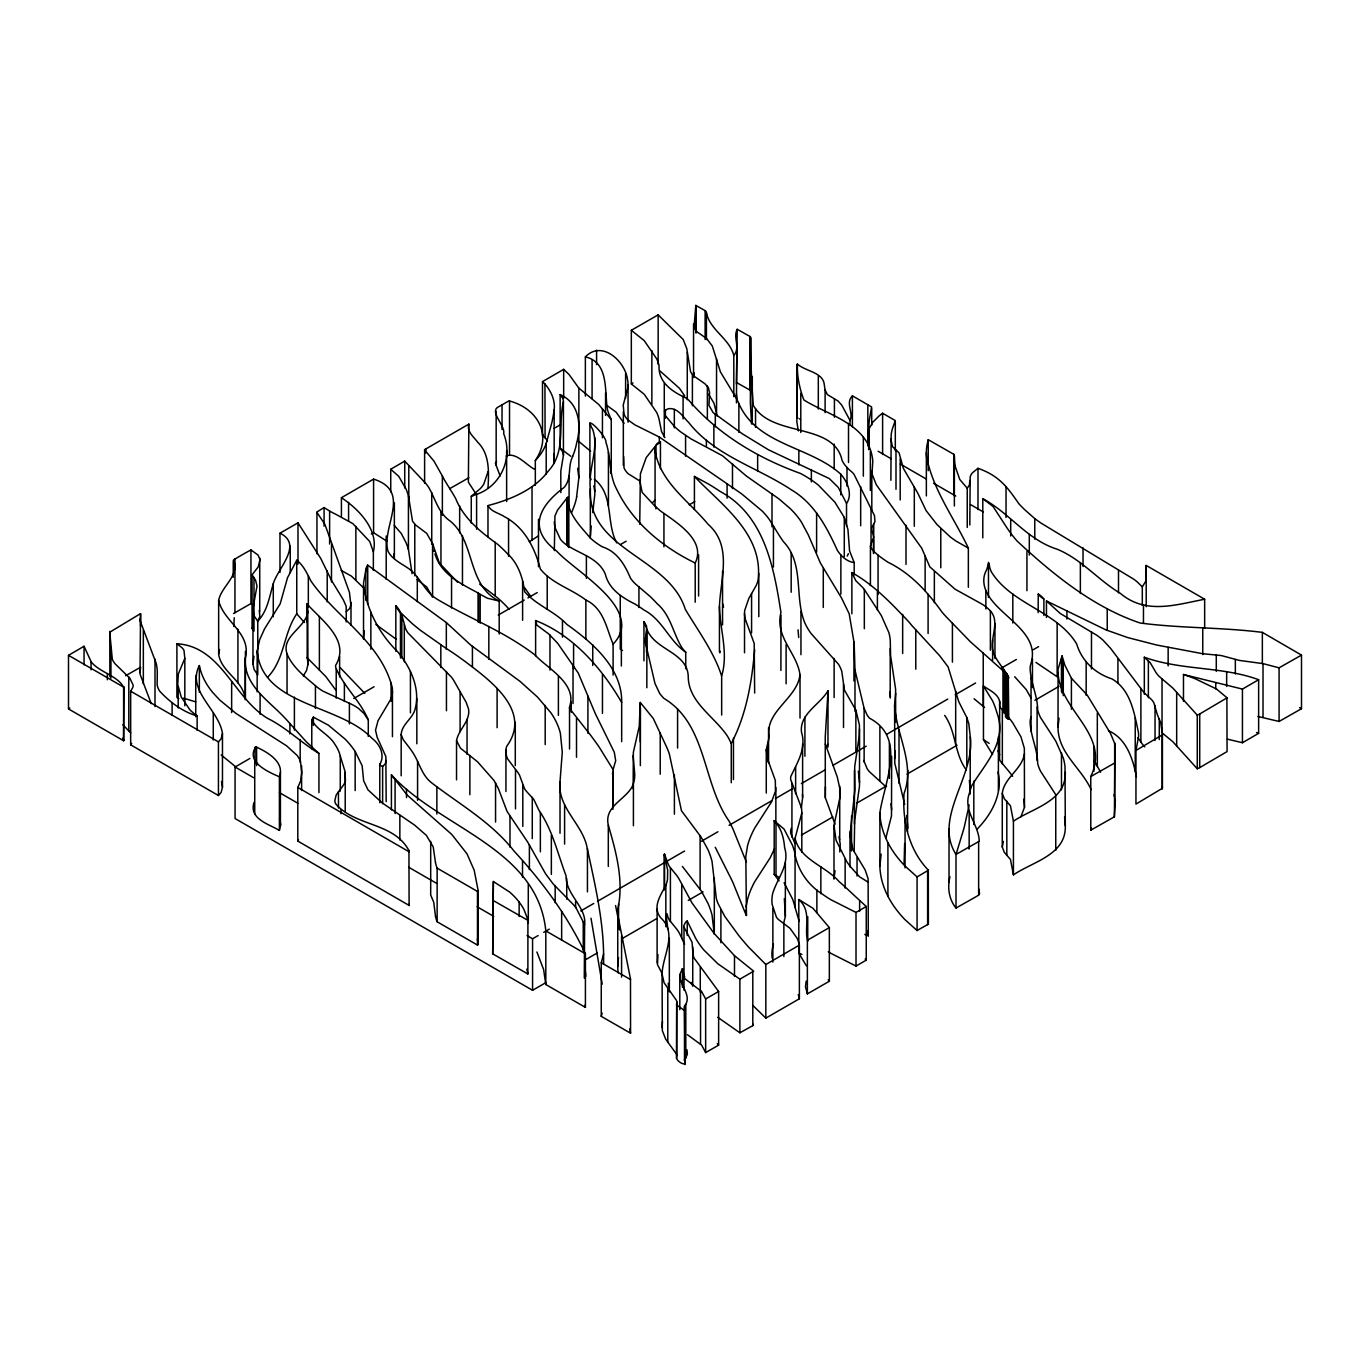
<?xml version="1.0" encoding="UTF-8"?>
<svg xmlns="http://www.w3.org/2000/svg" width="1370" height="1370" viewBox="0 0 1370 1370"><rect width="100%" height="100%" fill="white"/><g stroke="black" fill="none" stroke-linecap="round" stroke-linejoin="round"><path stroke-width="1.5" d="M585.367 396.084L585.367 356.885C609.359 362.433 604.256 391.358 607.509 409.716A132.342 76.412 0 0 0 609.564 415.641L611.26 419.614L611.26 473.249L610.455 472.65M560.844 492.635L560.792 471.297L563.43 455.268L563.43 401.633A23.136 13.357 0 0 0 562.317 397.677L560.142 394.628L560.142 448.264L562.317 451.295A23.136 13.357 0 0 1 563.43 455.268M800.011 718.051L800.011 674.742C797.049 652.942 774.598 636.844 780.934 612.544C773.947 567.317 764.426 515.291 720.072 491.402A268.486 154.998 0 0 0 708.65 484.124L694.419 476.417L694.419 509.435M733.806 396.683L733.806 355.429C729.285 338.202 709.865 330.119 706.423 312.702A12.707 7.33 0 0 0 706.286 312L705.858 311.195A3.168 1.832 0 0 0 705.122 310.647L695.806 305.407L693.956 327.978L697.227 331.985L706.56 338.458L712.297 345.959L720.432 371.938L733.909 394.217A226.461 130.749 0 0 1 738.875 403.568C756.925 445.216 810.201 446.363 840.752 474.191A81.001 46.768 0 0 1 846.797 483.319C849.588 489.484 850.907 497.618 846.523 503.389L846.523 526.08M864.83 934.357L868.289 935.864L868.118 878.718L865.206 870.053L852.671 849.16L850.016 834.707L854.931 789.856L854.692 766.738L859.178 736.512L859.435 725.09L855.873 710.191L844.417 690.052L841.796 671.454A79.46 45.878 0 0 0 838.543 664.33L811.04 633.471A140.956 81.378 0 0 1 805.08 623.47C793.881 597.269 804.858 564.012 783.4 541.629A390.518 225.468 0 0 1 778.16 533.735L769.392 519.572A148.816 85.916 0 0 0 762.354 511.181L741.598 493.817L659.312 437.03L634.841 424.837L628.179 420.11A33.479 19.334 0 0 1 624.001 414.1L623.247 404.989L627.871 387.573A77.268 44.611 0 0 0 627.546 379.558C624.96 360.789 601.738 339.811 585.367 356.885M868.289 935.864L867.792 930.59M970.148 794.103L970.303 736.906L968.795 723.617L966.809 717.572L958.76 701.714L948.091 666.865L939.632 655.682L911.958 625.645A221.409 127.838 0 0 1 909.218 622.305C891.973 603.947 874.026 584.956 851.866 572.557L855.788 580.657L862.141 586.942A29.969 17.296 0 0 1 864.333 589.511L881.304 615.524L888.873 632.597A118.676 68.517 0 0 1 890.277 640.698L890.586 655.596L895.603 689.127L895.672 722.196M151.231 703.615L140.288 674.828A32.572 18.803 0 0 1 140.014 672.567L140.562 613.606L109.686 632.255M140.014 672.567L140.562 667.241L125.646 675.735M567.557 497.601C567.385 513.613 580.777 526.714 590.367 538.085A85.779 49.526 0 0 0 602.269 546.784C617.305 551.699 624.788 564.765 630.525 578.226A64.116 37.024 0 0 0 635.423 583.928L649.774 596.173A243.124 140.374 0 0 1 657.138 603.673C670.666 615.164 673.012 633.077 681.746 647.428A81.601 47.111 0 0 0 685.736 652.206L685.736 668.714M779.085 880.859L775.06 875.413A22.365 12.912 0 0 1 774.204 874.317L774.204 820.698A22.365 12.912 0 0 0 775.06 821.777C781.551 828.696 783.863 838.371 784.616 847.602C790.01 864.967 777.184 878.204 772.629 893.668A97.698 56.41 0 0 0 772.149 904.457L776.413 917.146A30.02 17.33 0 0 0 778.554 919.595L790.079 928.38L797.049 938.142A81.258 46.905 0 0 1 799.378 945.129L799.378 998.764L765.83 1018.133L765.83 964.497L748.568 947.081A576.256 332.704 0 0 1 738.927 935.744L724.901 916.581L717.966 903.412A125.286 72.336 0 0 1 716.322 898.429L712.023 861.302A222.831 128.66 0 0 0 707.982 849.691L701.115 837.121L681.455 810.732L669.416 754.253A201.63 116.416 0 0 0 667.002 747.883L653.319 718.496L640.287 702.485L639.259 726.305L633.334 752.455L633.145 788.555M640.355 765.642L640.406 708.478M667.892 929.339L666.299 916.256M554.336 550.586L554.936 515.925L557.556 510.068L567.848 496.967L567.848 546.476M590.333 538.17L590.333 488.662C587.97 469.071 599.289 448.572 592.748 429.546C582.747 411.908 606.978 436.482 605.951 442.407C611.191 457.666 608.777 474.774 616.706 489.278C632.529 522.432 662.618 547.229 695.206 563.019L695.206 602.218M719.438 651.966L719.438 606.585C720.449 578.654 732.744 545.842 708.016 524.213C688.939 501.06 660.391 482.497 654.997 450.747A28.016 16.183 0 0 1 655.014 448.949L655.065 446.551L646.212 457.597L640.389 473.849L639.721 524.282M252.953 610.746L254.169 616.003L257.766 621.192L257.766 674.811L254.169 669.639L252.953 664.364L253.005 608.074L257.012 585.983L255.591 580.298L252.063 574.801L258.262 566.872L260.009 559.594L258.091 555.09L250.95 549.952C245.042 553.069 239.253 556.46 233.534 559.902C239.887 576.085 221.341 586.086 218.652 600.437L218.652 654.072C221.015 671.934 242.713 679.845 244.973 697.964M252.953 664.364L253.964 656.298M591.087 479.637L589.888 476.366M904.679 804.464L894.798 763.278L894.593 705.31L895.672 693.323M894.593 758.946L895.261 751M969.806 525.001L970.2 476.897A24.198 13.974 0 0 1 972.409 472.856L977.992 468.3C999.072 475.767 1007.173 486.829 1018.869 503.766A278.641 160.872 0 0 0 1025.239 510.205L1034.778 518.596A177.038 102.219 0 0 0 1041.543 523.426L1133.161 578.825A57.643 33.274 0 0 1 1136.963 581.668L1142.306 586.857L1142.306 605.42M218.652 600.437C223.293 621.757 252.046 633.197 245.23 658.473L245.23 699.727M364.266 630.628L363.512 639.105L363.564 582.952L366.013 568.841A29.643 17.108 0 0 1 367.571 565.125M646.52 652.274L646.503 625.97L643.951 621.655L643.951 660.837M685.086 1058.89L684.435 1059.832A2.106 1.216 0 0 0 684.486 1060.277C688.819 1067.966 675.735 1061.784 676.643 1057.195A17.656 10.207 0 0 0 676.54 1054.146L665.666 1039.162L662.326 1030.6L662.07 973.967C662.669 955.284 677.893 933.621 660.819 917.866C651.949 907.317 660.631 895.158 665.837 885.38A82.56 47.659 0 0 0 667.498 879.506L667.687 870.104L664.33 854.931A4.144 2.397 0 0 1 664.501 854.041L667.961 863.562A43.737 25.259 0 0 0 669.605 866.748L676.438 875.087A81.703 47.179 0 0 1 679.64 880.054L692.004 902.933L714.027 933.312L734.491 955.695L753.671 971.193L739.886 979.156L717.777 963.709L703.718 949.855A161.129 93.023 0 0 1 695.549 938.056L687.226 921A8.717 5.035 0 0 0 685.771 921.942L683.853 925.504A16.046 9.265 0 0 0 684.007 927.165L684.007 990.133M662.07 1027.603L662.481 1021.404M835.049 824.226L825.322 797.665L825.254 736.906L828.028 690.703C819.859 704.779 799.446 713.753 801.467 732.042C806.622 748.431 797.289 762.593 790.764 776.584A30.928 17.861 0 0 0 790.764 779.821L801.416 807.666A94.89 54.783 0 0 1 801.81 812.958L801.81 852.14M801.81 812.958L795.079 838.217L795.062 907.402L799.172 921.411M802.615 743.859L802.615 797.494L801.347 808.043M859.572 728.874L859.469 786.329L854.692 820.373L854.161 851.095M409.048 904.234A5.223 3.014 0 0 1 409.099 905.416L297.804 841.094L297.804 787.459L300.647 780.9L301.777 772.594L300.373 760.607L297.307 755.606L286.621 745.845L236.085 713.496L219.662 699.967L212.641 692.381A146.076 84.341 0 0 1 199.352 665.563C186.337 690.583 219.217 709.9 222.471 733.601L222.471 787.219L221.084 792.494L218.429 795.508L130.664 744.835L130.664 691.199L132.804 687.466A20.036 11.559 0 0 0 133.13 685.034L129.825 678.184L115.2 663.919A37.178 21.458 0 0 1 112.323 659.278L109.788 632.597M572.711 456.278L572.335 457.203A67.49 38.959 0 0 0 571.153 460.303C568.362 469.379 571.016 480.031 563.943 487.583C539.609 505.684 526.628 528.615 556.717 551.134C575.708 572.198 645.835 609.838 613.109 644.14L613.109 675.085M694.419 476.417C722.093 505.496 763.655 534.026 758.055 580.161A74.87 43.223 0 0 1 756.189 585.538L748.808 598.485L744.732 610.335A64.732 37.367 0 0 0 745.383 619.377L754.202 643.421L754.664 693.014M854.195 574.955L854.195 562.573C846.968 561.7 841.231 556.306 837.412 550.466C826.778 527.107 814.345 503.406 791.278 489.758C757.267 467.238 715.037 455.867 688.853 422.714C683.493 417.456 678.664 408.825 670.272 408.585A6.97 4.024 0 0 0 667.276 409.099L664.57 411.051L665.152 415.435L674.759 426.823A164.897 95.198 0 0 0 680.787 431.995L691.114 438.948L722.452 455.731L746.479 476.126L778.948 498.903L790.062 508.424A151.265 87.337 0 0 1 801.279 521.833L808.283 534.865L820.373 562.967L841.437 597.817L849.194 613.777L854.178 643.352L854.983 670.067L864.127 708.341L867.159 715.106A42.436 24.506 0 0 0 869.573 718.222C906.871 738.105 884.54 781.499 879.882 812.718L879.882 866.354C880.328 883.068 887.726 898.96 898.104 911.838A214.319 123.728 0 0 0 904.782 919.458L917.078 930.538L928.38 924.133L928.312 870.155C908.824 849.811 902.213 820.972 904.046 793.521C915.297 763.792 896.288 734.954 894.593 705.31M891.664 756.257L891.493 815.835L885.979 837.669M554.405 461.673L553.668 454.138M547.555 440.866L544.78 437.441A28.256 16.303 0 0 0 544.096 436.825L542.503 435.266L542.503 381.631L563.669 369.352L569.012 374.455L578.876 388.138L578.859 477.822L576.616 496.728M1020.856 816.897L1024.486 807.324L1024.349 748.277L1020.958 736.854L1012.653 722.692A215.124 124.19 0 0 0 1006.539 714.969L1000.168 707.28A19.231 11.097 0 0 1 999.569 705.362C1001.436 695.412 990.202 690.685 983.454 686.045L983.454 739.68L992.548 754.459M1024.486 807.324L1023.852 799.104M850.034 424.614L850.034 420.487L841.677 405.023L838.063 401.033L827.343 394.56L825.1 389.936A396.975 229.184 0 0 1 824.226 384.165C822.753 372.16 805.474 371.373 797.528 364.146C796.672 374.986 799.755 389.44 803.882 399.954C828.593 415.487 867.415 423.741 872.467 458.282A65.469 37.795 0 0 1 872.776 461.69L871.971 473.729L876.303 484.757L921.736 548.206L929.836 566.889L955.061 589.203L981.314 603.742A43.566 25.157 0 0 1 988.198 608.777C1003.354 621.278 986.417 640.852 994.706 655.802C998.114 662.224 1002.823 667.841 1006.813 673.886L1006.847 717.846M890.877 480.271L891.168 434.701A116.073 67.01 0 0 1 892.521 428.416L895.278 420.59L882.605 413.226L879.061 415.949L872.861 422.166L869.265 428.45L869.059 448.076M1065.312 772.269C1066.202 801.364 1032.706 808.026 1013.423 821.229L1013.423 874.865C1032.706 861.662 1066.202 854.983 1065.312 825.887L1064.987 766.395A153.115 88.399 0 0 0 1063.274 757.918L1055.79 741.136L1040.601 717.674A94.359 54.475 0 0 1 1037.672 709.848C1037.604 695.343 1030.274 682.106 1030.12 667.772A68.705 39.679 0 0 1 1030.737 664.21C1041.131 632.889 1000.922 617.528 987.838 594.511C983.626 587.49 982.153 578.482 986.023 570.982C988.078 567.745 988.575 558.155 989.568 566.701A64.801 37.418 0 0 0 991.315 571.769C1011.437 604.632 1056.578 610.797 1076.632 643.883C1081.769 661.008 1095.007 673.372 1111.875 678.869C1130.661 689.624 1134.137 712.64 1138.367 732.042A70.041 40.432 0 0 1 1138.573 736.563L1135.953 750.452L1135.953 804.087L1162.496 788.212M796.946 364.66L796.861 421.943L798.367 430.916M825.408 786.945L825.322 797.665M970.303 736.906C975.303 775.917 932.799 817.976 956.003 854.418L956.003 908.036L977.683 895.792M563.43 401.633C557.744 424.991 566.478 451.809 548.051 471.349C534.163 490.066 509.469 499.981 488.165 505.513C490.289 511.404 499.279 513.219 504.4 516.661C524.573 527.279 534.865 548.017 540.345 568.995C551.853 583.517 571.324 588.843 585.863 600.009C603.862 608.486 606.413 628.351 613.109 644.14M676.472 1058.496L676.643 1003.559A17.656 10.207 0 0 0 676.54 1000.511L664.073 982.769L662.07 973.967M827.959 747.147L828.028 690.703M954.393 456.039L954.102 454.635A2.894 1.678 0 0 0 953.743 454.275L928.243 439.701L927.199 444.051A127.033 73.346 0 0 0 926.6 456.998C933.09 490.1 954.188 518.031 968.35 548.103L968.35 587.302M560.022 833.268L560.022 781.688L562.282 752.13L560.364 733.173A157.807 91.105 0 0 0 550.808 712.674L537.485 697.056L519.949 681.301L470.869 645.201L446.329 622.579L367.725 565.159L367.725 604.341M754.664 649.688C751.873 681.969 746.41 714.609 731.272 743.533L731.272 782.715M488.011 488.182C488.782 472.41 490.015 454.326 477.719 442.219C473.866 436.961 466.399 431.481 468.865 424.118L424.46 449.72L434.016 461.176L442.373 476.041A252.029 145.511 0 0 0 445.284 481.367L452.168 492.532A412.73 238.277 0 0 1 455.628 498.44C463.659 518.528 480.63 531.988 497.584 544.232A197.52 114.035 0 0 1 507.02 553.292C518.288 563.327 522.741 577.558 524.693 591.806C536.389 605.18 554.644 611.38 566.974 624.48C592.833 642.89 622.374 668.32 621.672 702.485L621.672 741.684M879.882 866.354L881.115 854.161M751.548 423.895L750.366 403.037L750.674 338.304A3.408 1.969 0 0 0 749.887 336.438L737.248 329.297C732.676 337.225 740.776 347.706 733.806 355.429M736.854 345.445L736.443 402.9M373.359 570.399L373.359 551.836L369.712 541.51L352.861 523.631L335.958 514.366A114.583 66.154 0 0 1 329.622 511.061L324.074 507.551L316.727 512.123L324.844 524.213L349.436 592.302L350.857 604.872L349.727 608.486L346.25 611.688L346.25 622.014M870.412 585.606L870.447 545.688L873.666 537.263L871.851 529.471A20.379 11.765 0 0 1 872.416 526.508L874.968 521.593L874.471 515.617L853.938 474.174A32.315 18.666 0 0 0 851.763 471.914L849.571 470.013A46.751 26.989 0 0 1 847.002 467.478L845.358 465.594A54.817 31.647 0 0 1 842.088 460.44C833.816 421.96 771.601 437.732 753.294 405.263C751.548 383.36 750.726 360.618 750.674 338.304M590.436 536.081L591.155 525.926M303.318 675.889L306.469 670.632L307.925 664.69L307.753 607.612A116.227 67.096 0 0 0 307.342 605.352L306.983 603.742L306.966 622.254M307.925 664.69L307.753 661.248A116.227 67.096 0 0 0 307.342 658.97L307.017 657.531M527.878 973.967L527.912 919.784L523.871 909.269A146.008 84.289 0 0 0 519.144 902.094A110.028 63.517 0 0 0 509.623 892.058L493.371 881.509L492.686 953.845L527.878 973.967L526.851 969.104M1091.136 789.651C1081.375 767.971 1057.708 752.969 1058.034 726.871L1058.068 669.194L1061.767 657.052A2.141 1.233 0 0 1 1062.075 656.727L1062.041 656.076M1058.034 673.235C1060.466 711.304 1110.796 734.662 1090.777 776.55L1090.777 830.169L1114.375 816.811L1115.026 744.235L1110.471 733.361L1087.146 694.967L1071.409 678.27L1064.815 665.067L1062.041 655.768L1062.041 692.895M1114.375 816.811L1115.351 800.662L1114.067 794.6M279.977 572.386L279.977 533.204C303.541 544.678 277.767 568.139 273.281 583.723C269.376 596.618 267.578 611.054 257.766 621.192M1013.423 874.865L1010.461 859.469L1004.33 852.38L1002.275 847.054L1002.275 793.418C1004.039 777.595 1022.14 769.443 1024.486 753.688M1002.275 847.054L1003.388 841.437M835.015 870.721L833.987 879.078L833.987 825.442L839.759 798.265L840.238 790.387L837.207 776.79L825.322 744.03M363.512 585.469C367.177 610.832 379.576 634.104 397.934 652.069C410.435 667.276 420.162 687.757 415.452 707.708C413.654 718.205 401.667 723.942 401.17 734.543L401.17 775.797M222.471 733.601L221.084 738.858L218.429 741.872L218.429 795.508M785.352 862.655L785.352 916.29L783.777 922.866M341.421 516.267L341.421 497.704L373.582 479.106C412.473 491.419 380.997 526.542 388.001 551.271C392.71 560.279 402.746 563.995 410.418 569.869C420.624 578.414 425.282 592.183 437.133 599.221C464.67 615.661 494.741 627.7 521.576 645.493A250.881 144.843 0 0 1 534.797 654.826C547.623 668.611 577.164 683.39 569.697 706.492A11.302 6.525 0 0 0 569.629 708.53L590.196 734.697A937.919 541.492 0 0 1 598.93 746.701L613.092 769.632L613.092 806.759M907.505 831.641L907.813 770.265M796.946 418.295L797.237 364.077M978.368 841.762L979.259 841.026C978.745 824.74 962.819 810.458 969.412 793.213A159.091 91.841 0 0 1 971.758 785.763C985.167 763.45 1007.84 741.547 996.795 712.4A188.974 109.103 0 0 0 992.548 700.823L983.454 686.045M976.964 829.312C991.726 814.225 1002.943 793.881 998.062 772.012M603.536 964.24C604.718 923.894 594.837 884.095 586.497 844.879C580.572 822.411 557.402 806.861 560.022 781.688M218.652 654.072L219.56 649.551M949.958 876.749C947.269 887.4 948.896 899.405 956.003 908.036M800.011 674.742C797.271 698.221 765.676 710.876 768.964 735.639A67.969 39.251 0 0 1 768.467 740.297L766.275 749.767L766.275 793.093M766.275 749.767L767.56 759.066L775.334 780.489L775.454 791.192L771.567 801.827L754.716 828.062A235.366 135.887 0 0 0 749.715 838.902L749.287 840.118A202.572 116.947 0 0 0 747.54 845.718L745.811 856.49L746.444 915.468A4.915 2.843 0 0 1 745.965 914.715L733.087 882.914A389.679 224.988 0 0 0 729.08 874.728L715.26 847.294M456.535 779.838L456.535 740.639C458.214 730.792 467.41 723.788 468.643 713.684A48.892 28.239 0 0 0 468.437 708.581L466.091 702.193L453.881 680.684A73.295 42.316 0 0 0 451.535 677.26L408.157 633.094A47.265 27.28 0 0 1 405.451 628.351L401.684 614.428L401.684 657.754M719.935 652.856L720.123 651.161M440.832 644.825L453.932 653.49A611.876 353.272 0 0 1 465.749 661.967C491.231 681.284 532.262 711.287 506.66 746.376A50.056 28.907 0 0 0 507.671 758.98L517.5 772.012A44.816 25.876 0 0 1 519.538 775.197L524.47 788.555A45.895 26.492 0 0 0 527.022 791.98L533.752 799.326L537.879 808.043A90.437 52.214 0 0 0 539.609 811.314C552.692 830.58 557.864 854.212 566.067 875.79C565.519 894.593 586.908 907.231 584.613 924.63L584.288 977.94M839.759 851.9L840.238 844.023L839.005 836.676M639.704 480.099L642.119 492.344L654.038 505.17A392.796 226.786 0 0 0 660.511 510.976C676.352 522.347 706.406 540.26 695.206 563.019M746.016 907.111L747.54 899.354A202.572 116.947 0 0 1 749.287 893.754L749.715 892.538A235.366 135.887 0 0 1 754.716 881.698L770.248 857.706L774.478 848.766M488.011 471.691L483.781 484.141A62.66 36.168 0 0 1 480.425 488.525L471.263 496.282L471.263 523.1M535.327 485.237L535.327 460.474A100.455 58.002 0 0 0 546.253 443.281L551.904 422.44A496.642 286.741 0 0 0 554.165 409.853C555.449 400.348 550.877 390.861 544.78 383.805A28.256 16.303 0 0 0 544.096 383.189L542.503 381.631M592.731 512.568L594.82 494.484L594.803 437.698M603.536 953.931A123.386 71.24 0 0 1 603.177 955.575L601.259 962.716L601.259 1016.352L630.56 1033.203L630.491 978.916L617.801 915.211A144.449 83.399 0 0 1 617.921 908.704C623.966 880.448 616.14 852.191 608.314 825.168C603.297 803.676 631.758 798.522 634.31 780.078A113.367 65.452 0 0 0 634.738 774.273L633.145 755.555M731.272 743.533L729.063 739.029A73.997 42.71 0 0 0 727.179 735.758C714.061 716.253 688.065 702.005 688.237 676.112C687.141 652.103 654.757 650.202 646.897 629.207L645.082 640.612L645.681 644.379A257.766 148.816 0 0 1 646.828 648.558L654.963 683.459L659.604 693.288A67.147 38.771 0 0 0 663.971 698.426C707.211 724.405 702.159 782.938 729.08 821.11A389.679 224.988 0 0 1 733.087 829.278L745.948 861.079A4.915 2.843 0 0 0 746.427 861.833M279.394 776.756C285.063 762.062 267.064 751.856 255.847 746.838C245.435 761.823 268.332 772.098 279.394 776.756L279.394 830.391C268.691 824.038 248.689 818.832 254.049 802.392M279.394 830.391L280.696 824.312L279.514 818.986M679.794 1009.707L679.794 974.635L682.431 968.641L684.418 978.317L701.611 991.52L705.653 998.953L705.653 1052.588L718.633 1045.139L718.633 991.503L694.128 958.144A50.621 29.232 0 0 1 693.049 954.462L692.055 942.2L683.99 927.165M493.371 881.509L492.686 953.845M257.166 691.85L257.166 651.007L259.666 639.653L264.615 628.796L280.182 603.81L287.529 577.678L296.759 560.21C303.695 565.502 307.103 573.756 311.058 581.222C336.489 617.596 380.517 641.982 392.162 687.192A70.11 40.466 0 0 1 391.049 698.82L378.034 720.706L375.517 730.21L377.178 737.317L385.86 756.514L386.186 801.69M307.925 611.054C306.435 628.368 278.829 636.485 287.888 655.887C294.276 669.039 306.435 677.944 317.292 687.243A71.069 41.032 0 0 0 323.063 691.199L349.401 703.272A49.817 28.77 0 0 1 358.46 708.41L364.06 713.53L368.29 719.901L368.29 736.409M618.555 957.596L617.921 962.339A144.449 83.399 0 0 0 617.801 968.847L618.161 972.854M904.645 843.492L904.097 863.734M386.186 760.436L385.227 763.843L382.624 766.515L382.624 803.642M969.155 804.995L964.12 827.737L956.243 853.784M197.143 730.398L197.143 715.962L193.769 713.342A70.178 40.518 0 0 1 189.762 709.66L181.182 696.902L177.723 684.486L178.34 673.954L184.83 658.371L183.974 650.339A23.341 13.477 0 0 0 181.936 647.685L176.901 643.746L176.901 697.381L178.819 698.786M868.683 448.624L868.683 430.06A10.806 6.234 0 0 1 868.7 429.752L868.717 429.495A9.59 5.531 0 0 0 868.751 429.067L868.957 424.083A252.474 145.768 0 0 1 869.984 416.223L871.628 406.976L852.397 395.827C845.084 403.037 853.852 412.627 850.034 420.487M623.675 456.501L624.001 467.735A33.479 19.334 0 0 0 628.179 473.729L640.15 481.195M346.25 611.688L346.165 606.208L343.271 599.717L331.66 580.674L320.785 558.515L297.992 522.826L279.977 533.204M683.904 978.711L684.743 976.673M233.859 626.552L234.219 617.75M694.23 372.657L693.545 377.503L693.545 323.868M968.984 848.852L969.412 846.848M621.672 702.485C601.995 668.44 572.951 635.012 535.619 620.576L536.869 625.114L548.822 634.036L557.676 643.266L578.294 673.132L595.231 713.479L614.291 752.233L615.695 760.675L613.092 769.632M806.211 981.091L805.457 986.76L807.375 993.884L829.347 981.228L829.347 927.593L812.975 908.293L798.813 899.525L798.813 953.16L806.365 965.816M773.451 944.067L772.629 947.304A97.698 56.41 0 0 0 772.149 958.092M468.865 424.118L468.369 482.103L475.578 493.303M601.259 1016.352L602.166 1013.046M1031.011 716.835L1030.737 717.846A68.705 39.679 0 0 0 1030.12 721.408C1030.274 735.741 1037.604 748.979 1037.672 763.484A94.359 54.475 0 0 0 1040.601 771.293L1055.79 794.771M296.759 560.21L296.759 613.828C283.299 633.437 284.823 659.432 267.63 677.26M721.665 715.054L721.665 675.855C728.052 655.083 721.219 633.197 719.678 612.099A246.805 142.497 0 0 1 719.438 606.585M311.778 748.774L311.778 719.901L313.37 717.144L328.406 725.192L345.24 739.218A164.537 94.992 0 0 1 355.155 751.428L362.142 765.727L363.649 780.814L368.016 789.873L382.144 802.854L414.579 825.082L426.378 835.375L433.228 846.934L435.506 862.706M1204.658 628.128L1204.658 599.238L1146.211 565.45L1145.748 581.24L1142.306 586.857M791.278 828.199L790.764 830.22A30.928 17.861 0 0 0 790.764 833.457L794.96 843.526M657.942 954.599L657.48 964.686L661.933 973.094M368.29 719.901C360.344 700.892 343.699 686.678 335.753 667.601A23.17 13.375 0 0 1 335.667 665.323C350.6 640.561 322.241 620.97 307.188 604.119L307.188 657.737L325.854 676.592L335.582 689.812M1090.777 830.169L1091.445 828.216M253.998 577.421L253.998 631.056L252.063 628.436L252.953 627.135M1059.044 718.222L1058.034 726.871M848.407 553.668L847.242 556.066M535.327 460.474C553.206 434.307 536.629 407.798 509.006 400.896C505.324 402.797 501.865 405.109 498.166 406.993C489.21 411.822 505.701 426.053 503.663 433.622C513.425 458.145 500.735 487.103 474.996 494.878A28.993 16.731 0 0 1 471.28 496.3M685.051 1064.593L684.486 1006.642A2.106 1.216 0 0 1 684.435 1006.196L685.086 1005.255M373.359 551.836C378.856 530.036 358.854 509.16 341.421 497.704M382.624 766.515C381.648 765.916 380.449 765.59 379.695 764.683C385.244 755.469 380.261 744.355 371.818 738.207C339.931 704.231 262.047 705.995 257.166 651.007M254.991 747.181L254.991 763.689M685.36 1004.998C691.867 994.945 679.366 985.047 679.794 974.635M685.479 1058.496L687.363 1054.249L687.004 1049.865M297.804 841.094L298.557 839.827M257.526 621.723L259.838 616.363L259.272 610.369M131.725 743.362L130.664 744.835M311.778 719.901C316.727 730.073 329.365 734.474 335.016 744.544A84.769 48.943 0 0 1 340.274 756.103L345.017 771.413L345.428 780.677A38.137 22.006 0 0 1 343.99 784.342L336.181 795.011L334.828 800.611A23.598 13.631 0 0 0 335.77 803.933C355.173 826.572 393.841 822.137 408.945 850.616L409.099 905.587M736.426 384.011L737.248 329.297M584.613 978.266L585.795 976.091L585.469 971.792M123.608 740.759L123.608 687.124C117.649 676.181 101.551 672.807 92.646 663.559A30.123 17.399 0 0 1 91.036 661.556L84.049 646.263L68.5 655.322L68.5 708.941L123.608 740.759L123.934 686.73M826.059 746.77L828.028 744.338M967.237 527.433L967.237 488.234L969.429 484.997L969.806 480.545M652.497 502.619L655.065 500.187L655.065 446.551M978.368 895.398L979.55 893.702L978.831 889.01M233.534 613.537L250.95 603.571L253.073 604.889M538.41 535.893L529.282 541.801M1007.669 718.942L1007.173 675.461M717.777 1017.328L739.886 1032.792L752.798 1025.65L752.918 1024.006M656.024 457.717L656.024 445.336L658.85 443.229A53.824 31.082 0 0 0 660.443 441.928L660.443 468.728M390.741 491.933L390.741 469.242L404.732 461.108L425.573 483.182A88.981 51.375 0 0 1 428.759 487.463C435.454 499.005 438.4 513.116 450.233 521.097C475.835 542.04 466.605 585.127 499.194 601.053L499.194 634.053M109.771 631.365L109.874 676.677M496.625 461.553L495.358 463.214L500.136 476.006M68.5 708.941L69.853 708.067M1162.531 734.748L1135.953 750.452M718.633 991.503L705.653 998.953M1227.417 739.149L1242.436 742.728L1258.636 733.344L1258.636 679.708L1242.436 689.093L1183.475 674.502L1183.475 701.32M829.347 927.593L807.375 940.248L807.375 993.884M1007.293 717.64L1007.293 674.314L1007.926 718.77M542.503 435.266L543.359 434.718M1007.926 675.461L1007.31 675.804A14.642 8.46 0 0 1 1008.269 677.105L1008.765 719.181M664.861 437.664L661.522 431.464L659.056 419.169A97.253 56.153 0 0 0 656.727 412.541L644.208 394.252L631.33 383.925L631.33 330.29L658.148 314.86L683.202 339.52L686.781 348.631L690.566 371.767L693.186 375.603L704.985 383.805L708.41 387.676L709.557 392.71L708.975 405.383L713.119 412.61L742.506 433.913L768.433 449.771L829.312 478.575L838.303 487.446L846.523 503.389M631.33 383.925L632.974 382.932M927.61 924.699L927.61 871.063M982.787 537.879L982.787 498.697L993.096 506.523L1006.899 527.758A278.915 161.026 0 0 0 1017.054 540.996C1052.811 574.236 1093.346 607.304 1140.131 623.007C1180.632 628.351 1221.852 627.237 1262.352 632.375L1301.5 655.1L1279.083 667.824L1263.02 663.628L1239.422 660.426L1221.355 655.562L1202.483 653.678L1156.588 645.013L1127.613 637.547L1105.898 629.875L1046.457 600.968L1046.457 617.459M1301.5 655.1L1301.5 708.718L1279.083 721.459L1257.883 716.459M1114.375 763.193L1090.777 776.55M506.181 456.073C515.771 451.672 526.268 465.012 534.471 469.259M977.683 842.156L956.003 854.418M449.72 488.645L468.865 477.753M774.204 820.698L784.102 829.141L792.613 845.581A234.544 135.407 0 0 1 794.6 851.969C797.152 869.556 807.615 884.849 822.616 894.285A140.904 81.361 0 0 0 831.059 899.816L856.01 912.42L866.251 906.512L851.267 892.675A459.858 265.489 0 0 0 839.074 881.578C825.939 866.2 799.635 859.624 795.079 838.217M828.285 951.739A140.904 81.361 0 0 0 831.059 953.434L856.01 966.055L866.251 960.147L866.251 906.512M545.551 982.804L532.57 990.304L235.075 818.541L235.075 767.012L249.905 758.449M353.717 698.529L374.096 686.747M498.286 615.044L524.231 600.077M527.947 597.937L537.211 592.576M620.627 544.421L626.176 541.219M689.213 504.828L694.761 501.625M527.039 935.573L532.57 938.775L538.136 935.556M543.702 932.354L549.267 929.134M580.777 910.947L593.741 903.464M597.457 901.323L684.572 851.027M701.252 841.385L717.931 831.761M729.063 825.339L771.687 800.731M775.403 798.59L792.083 788.949M801.347 783.606L825.442 769.683M832.857 765.402L866.217 746.153M886.613 734.371L947.783 699.06M955.198 694.778L975.577 683.013M1001.521 668.029L1016.352 659.467M1033.048 649.825L1038.597 646.623M586.326 959.257L597.457 952.852M621.552 938.929L656.761 918.602M688.271 900.415L703.101 891.853M801.347 835.135L832.857 816.931M856.952 803.025L886.613 785.9M906.991 774.136L957.048 745.229M1034.898 700.293L1058.993 686.37M765.83 964.497L799.378 945.129M1226.886 697.638L1227.075 751.582L1199.709 767.611A23.187 13.392 0 0 1 1198.818 768.056L1197.26 768.758L1197.26 715.14L1198.818 714.421A23.187 13.392 0 0 0 1199.709 713.993L1227.075 697.827L1216.491 688.99L1195.342 678.835A183.666 106.038 0 0 0 1185.29 675.136L1183.475 674.502M554.182 428.33L560.518 424.717M371.287 533.992L373.582 532.742L387.196 541.373M879.882 812.718C880.328 829.432 887.726 845.324 898.104 858.202A214.319 123.728 0 0 0 904.782 865.823L917.078 876.903L928.38 870.241M1006.453 718.103L1005.905 673.989L1006.967 674.639M400.913 657.549L401.393 614.068L401.393 657.394M1006.813 673.886L1007.293 674.314M1005.477 716.801L1005.974 673.355L1005.974 716.681M797.083 417.73L797.956 417.97M1204.658 599.238C1175.991 604.684 1145.834 614.959 1120.386 593.381C1098.226 580.126 1081.461 559.2 1057.178 549.216C1027.294 539.9 1009.142 512.654 982.787 498.697M176.901 643.746C221.512 646.417 233.653 698.203 267.715 718.428C286.45 727.727 301.349 742.882 318.936 753.414L318.936 792.613M1258.636 679.708C1222.04 666.231 1181.231 670.581 1144.327 657.24L1144.327 694.367M183.546 698.169L195.653 701.851M197.143 715.962C182.724 711.783 169.966 702.228 159.896 691.388A39.182 22.622 0 0 1 157.139 684.777L157.293 673.047A122.512 70.726 0 0 0 156.146 663.217L140.288 621.192A32.572 18.803 0 0 1 140.014 618.932M499.194 601.053L487.446 598.245L480.185 594.306L480.185 623.179M1258.636 733.344L1256.547 732.539M868.289 882.229L859.606 876.851L850.205 866.439A220.364 127.222 0 0 1 846.746 861.627L836.077 840.255L833.987 825.442M478.661 593.398L479.86 594.083M798.813 953.16L801.912 954.428M968.35 548.103L956.209 541.184A146.213 84.409 0 0 1 950.266 536.92L937.131 524.693L926.103 510.633L917.832 493.234L903.395 468.454L899.08 452.871L892.418 446.551L890.877 438.999M1006.847 674.588L1006.847 717.897M341.199 570.434L351.422 576.119L363.41 587.713M631.33 330.29L644.208 340.616L656.727 358.906A97.253 56.153 0 0 1 659.056 365.533C658.097 382.641 672.619 391.871 686.182 398.088A23.273 13.443 0 0 1 688.973 400.485C718.565 434.718 758.261 458.231 800.457 473.438A131.126 75.71 0 0 1 818.421 485.168L834.912 502.225L844.28 517.415L847.944 529.471L849.554 550.843L854.195 562.573M685.736 652.206C669.176 641.04 662.412 619.531 643.9 609.958A178.614 103.127 0 0 0 635.149 604.119C622.031 597.645 608.896 589.134 605.232 573.893C598.005 557.316 578.774 553.84 565.399 544.096A48.053 27.742 0 0 1 560.416 539.266L555.004 527.604A91.687 52.933 0 0 1 554.405 523.203L554.336 521.713M1108.416 730.672C1126.482 738.516 1132.99 758.946 1136.415 776.756M527.878 920.332L492.686 900.21M685.051 1010.957L676.472 1004.861M750.623 391.94A3.408 1.969 0 0 0 749.887 390.073L737.248 382.932M774.204 874.317L778.571 877.074M1162.428 787.955L1162.411 734.251L1160.732 722.709L1157.667 715.414A80.642 46.563 0 0 1 1156.674 712.434L1153.814 702.741A35.757 20.636 0 0 0 1151.485 699.556L1144.789 693.254A52.437 30.277 0 0 1 1141.844 689.761L1110.71 648.507L1103.09 640.235A89.547 51.7 0 0 0 1096.754 635.235L1060.311 613.52L1046.457 600.968M607.355 405.777L616.192 412.233L624.069 423.347M630.56 979.584L601.259 962.716M256.567 747.027L256.652 765.642M878.119 451.227L891.048 458.71M900.295 464.036L926.154 478.969M933.552 483.233L955.729 496.043M970.508 504.571L983.437 512.038M68.5 655.322L123.608 687.124M130.664 691.199L218.429 741.872M435.506 862.706A83.21 48.036 0 0 0 437.133 868.152L477.479 891.442L477.479 945.06L437.133 921.77A83.21 48.036 0 0 1 435.506 916.342M391.409 809.927L391.409 774.872C440.061 828.388 537.605 848.064 545.808 930.881L585.418 953.76L585.418 1007.395L545.808 984.516L543.633 969.566L536.903 951.996M235.075 767.012L253.553 777.68M279.429 792.613L297.906 803.282M408.774 867.296L436.499 883.29M477.137 906.769L493.782 916.376M799.412 418.758L800.508 419.391M1299.548 707.588L1301.5 708.718M622.477 650.493L620.25 649.14L620.25 595.505M417.148 579.664L426.686 586.959L432.56 597.217L432.56 543.582L426.686 533.341L415.452 524.898L412.524 521.216L408.431 495.837A176.148 101.705 0 0 0 406.068 489.107L398.756 476.349L390.741 469.242M560.142 394.628C579.27 402.797 581.616 425.419 576.616 443.092A164.914 95.215 0 0 1 572.643 456.261M560.142 448.264L570.81 456.278M1035.925 662.395L1057.143 676.746L1057.143 623.11M983.454 739.68L989.157 743.362M297.804 787.459L409.133 851.797A5.223 3.014 0 0 0 409.048 850.599M1005.974 673.355L970.457 641.828L946.464 617.082A197.571 114.07 0 0 1 941.961 612.047C927.627 591.96 910.759 573.396 888.239 562.385A163.304 94.273 0 0 1 878.067 555.175L872.69 550.346L870.412 546.407M584.613 924.63L575.52 906.837L553.069 883.838L545.602 873.837L527.895 842.413L507.037 811.382L498.372 788.538L494.125 780.643L477.582 761.806L460.457 748.191L456.535 740.639M434.975 553.96C440.969 574.338 461.296 583.945 478.61 593.244L478.61 622.117M375.894 624.446L396.444 639.413M611.26 419.614L598.724 404.475L578.876 388.138M590.641 451.278L577.849 440.626M687.415 1034.693L701.611 1045.139L705.653 1052.588M236.085 767.131L221.238 754.99M401.17 734.543L403.14 739.594L409.185 747.438A152.755 88.194 0 0 1 413.175 753.158C419.477 763.004 421.892 775.42 431.67 782.852C459.943 804.601 491.693 822.411 514.075 851.112C542.417 881.818 567.625 915.913 585.418 953.76M885.945 786.757L869.573 771.841A42.436 24.506 0 0 1 867.159 768.741L863.751 760.487M479.671 584.099L497.584 597.868A197.52 114.035 0 0 1 507.02 606.927L509.246 609.376M974.07 698.751L984.55 707.468M967.237 488.234L959.754 479.449L955.25 466.536M594.34 479.209C614.257 494.656 605.814 522.843 616.706 542.914M296.759 613.828L304.414 622.477M1002.275 793.418L1004.33 798.744L1010.461 805.834L1013.423 821.229M1144.327 657.24L1150.286 662.806L1155.972 672.499A57.112 32.966 0 0 0 1159.054 676.318L1172.84 688.082L1197.26 715.14M765.83 1018.133L752.781 1005.34M394.235 525.344L401.29 533.495L406.068 542.743A176.148 101.705 0 0 1 408.431 549.473L412.096 573.722M865.138 959.051L866.251 960.147M122.838 724.73L130.698 732.933M318.936 753.414L306.709 742.232L289.909 723.548A302.958 174.915 0 0 0 283.796 716.835C267.801 700.036 243.637 684.623 245.23 658.473M340.137 667.601L364.831 693.374M1014.69 676.729L1026.164 689.487L1031.233 698.357M1197.26 768.758L1172.84 741.718L1162.034 732.813L1162.034 679.178M544.935 383.96L545.089 437.766M999.672 701.132L999.569 758.997A19.231 11.097 0 0 0 1000.168 760.915L1006.539 768.587A215.124 124.19 0 0 1 1012.653 776.328M721.545 675.735C714.164 652.48 698.083 630.679 685.325 609.376C668.937 556.734 587.182 550.346 590.333 488.662M457.529 582.181L439.342 562.95L432.56 543.582M659.741 370.739L679.486 388.344L684.709 395.913M401.393 614.068L400.502 613.024A112.888 65.178 0 0 1 398.464 610.352L395.827 605.865L395.827 651.247M122.683 738.19L123.934 740.348M829.347 981.228L828.199 979.773M717.298 1043.546L718.633 1045.139M714.318 934.323L712.023 914.937A222.831 128.66 0 0 0 707.982 903.327L701.115 890.74L682.397 866.422M708.564 394.132L713.958 403.191L717.332 416.24M391.409 774.872L407.113 795.011L451.775 834.45L467.033 853.887L474.191 870.275L478.164 890.62L478.164 944.255L477.394 938.895M524.59 587.662L530.652 596.275M666.899 913.55L667.961 917.198A43.737 25.259 0 0 0 669.605 920.383L676.438 928.723A81.703 47.179 0 0 1 679.64 933.689L684.589 944.272M1138.008 737.762L1141.844 743.396A52.437 30.277 0 0 0 1144.789 746.89M944.683 715.397C956.294 731.631 954.239 753.74 966.278 769.923M784.102 882.777L792.613 899.217A234.544 135.407 0 0 1 794.6 905.587L795.062 907.402M997.976 750.692L999.672 754.767M1100.607 772.218L1094.339 760.812M798.813 899.525C811.708 911.016 804.395 926.445 807.375 940.248M610.455 471.297L611.26 473.249M691.096 982.393L692.312 985.184M433.519 550.278L433.982 551.459M584.784 1005.306L585.418 1007.395M567.54 497.944L567.574 545.448M643.951 621.655L645.681 626.073A34.062 19.66 0 0 0 646.52 627.511M593.809 485.871L594.803 491.333M668.183 983.283L669.331 991.897L669.331 938.279M221.478 781.448L222.471 787.219M655.956 508.852L654.997 504.383A28.016 16.183 0 0 1 655.014 502.567L655.065 500.187M746.444 915.468L745.811 910.125M615.558 905.57L618.452 920.058M577.66 468.283L578.859 477.822M1162.205 786.842L1162.394 787.801M591.001 918.225L602.218 984.191M858.339 771.207L859.572 782.51M629.823 1028.802L630.56 1033.203M969.361 780.489L970.303 790.541M435.506 916.342L433.725 902.248L430.694 895.004L430.694 841.368M906.837 815.51L907.83 828.131M393.961 553.857L394.457 558.703M736.375 393.806L736.854 399.081M723.137 604.204L723.514 607.287M891.014 803.625L891.664 809.893M798.025 629.84L798.71 637.529M784.342 898.583L785.352 916.29M868.734 428.93L868.751 449.703M619.24 925.949L619.6 930.007M802.46 794.326L802.615 797.494M890.38 696.919L890.277 694.333A118.676 68.517 0 0 0 890.003 691.713M1065.312 825.887L1064.987 820.013A153.115 88.399 0 0 0 1064.558 817.136M1279.083 667.824L1279.083 721.459M1263.02 663.628L1263.02 717.263M1262.352 632.375L1262.352 663.32M1242.436 689.093L1242.436 742.728M1235.346 659.501L1235.346 673.937M1226.664 672.002L1226.664 686.438M1216.286 654.928L1216.286 671.42M1215.755 682.705L1215.755 688.887M1202.757 627.751L1202.757 654.569M1199.709 713.976L1199.709 767.611M1176.676 692.552L1176.676 746.188M1168.148 647.359L1168.148 665.923M1162.188 735.45L1162.188 789.086M1159.277 718.959L1159.277 739.594M1155.047 705.43L1155.047 740.502M1148.368 660.648L1148.368 697.775M1146.211 565.45L1146.211 606.704M1143.47 604.752L1143.47 623.316M1140.885 688.339L1140.885 741.975M1135.233 717.829L1135.233 771.464M1118.502 570.16L1118.502 592.85M1117.92 658.593L1117.92 683.339M1114.649 742.934L1114.649 796.569M1107.234 609.359L1107.234 629.995M1097.319 712.982L1097.319 766.618M1093.876 746.616L1093.876 771.378M1091.479 631.844L1091.479 668.971M1086.17 662.361L1086.17 695.361M1083.036 547.914L1083.036 566.478M1080.365 562.573L1080.365 593.518M1071.409 678.27L1071.409 709.215M1066.922 610.746L1066.922 619M1063.274 660.58L1063.274 695.652M1061.442 658.559L1061.442 691.576M1061.476 752.695L1061.476 789.822M1055.756 796.569L1055.756 850.205M1043.889 598.947L1043.889 615.455M1038.255 594.083A26.869 15.515 0 0 0 1043.786 599.015A26.287 15.173 0 0 0 1038.255 594.049L1038.152 612.664M1037.09 706.886L1037.09 760.504M1034.778 518.596L1034.778 539.215M1032.449 658.747L1032.449 687.637M1031.045 677.859L1031.045 731.477M1029.298 534.42L1029.298 555.055M1026.935 551.528L1026.935 590.727M1012.807 594.101L1012.807 622.99M1010.7 519.504L1010.7 536.012M1006.83 801.279L1006.83 854.897M1006.042 486.555L1006.042 517.5M1004.261 670.135L1004.261 713.445M1002.96 670.255L1002.96 711.51M1002.343 710.362L1002.343 763.998M998.387 736.769L998.387 790.404M994.962 623.418L994.962 658.49M992.616 639.619L992.616 660.237M990.373 611.037L990.373 650.236M988.472 562.334L988.472 597.406M985.852 590.436L985.852 608.999M983.232 652.788L983.232 706.423M978.642 841.591L978.642 895.226M977.992 468.3L977.992 509.554M973.813 781.157L973.813 824.466M969.155 811.485L969.155 848.612M966.809 717.572L966.809 765.008M955.678 691.079L955.678 744.698M954.376 505.975L954.376 456.33L954.462 460.251A154.605 89.255 0 0 0 955.25 466.536M953.743 454.275L953.743 495.529M952.424 622.99L952.424 662.189M949.033 828.713L949.033 882.331M940.779 528.563L940.779 567.762M934.357 571.701L934.357 602.629M928.243 439.701L928.243 470.646M928.089 594.306L928.089 633.505M926.36 452.614L926.36 495.923M925.127 555.655L925.127 590.71M917.078 876.903L917.078 930.538M915.776 629.96L915.776 669.159M914.304 487.121L914.304 526.32M906.015 525.224L906.015 564.406M905.056 818.335L905.056 867.844M902.659 614.325L902.659 653.507M900.193 458.71L900.193 499.964M899.011 729.748L899.011 783.383M895.997 450.096L895.997 489.296M895.312 421.909L895.312 450.781M890.209 648.541L890.209 698.049M889.404 743.311L889.404 778.383M887.914 842.636L887.914 896.271M882.605 413.226L882.605 454.497M879.882 726.888L879.882 780.506M878.067 555.175L878.067 594.374M877.399 591.463L877.399 610.027M873.735 524.265L873.735 553.137M873.461 539.129L873.461 553.583M871.731 408.585L871.731 425.094M871.817 470.715L871.817 509.897M871.046 508.458L871.046 545.585M870.361 451.312L870.361 490.494M867.844 404.664L867.844 445.918M864.333 589.511L864.333 628.71M864.127 708.341L864.127 761.977M863.34 436.979L863.34 476.178M860.668 486.573L860.668 525.772M859.624 900.861L859.624 911.17M857.038 857.5L857.038 876.064M855.873 710.191L855.873 751.445M856.01 912.42L856.01 966.055M854.983 670.067L854.983 711.321M854.418 770.402L854.418 824.021M853.955 641.828L853.955 681.01M852.397 395.827L852.397 426.755M851.866 572.557L851.866 613.811M851.541 815.921L851.541 850.976M849.999 831.933L849.999 866.987M848.51 423.313L848.51 462.495M847.002 467.478L847.002 486.042M845.136 859.161L845.136 888.051M844.28 517.415L844.28 556.597M843.509 684.212L843.509 727.521M840.752 474.191L840.752 494.827M840.872 554.953L840.872 594.152M839.724 786.14L839.724 839.776M834.416 398.687L834.416 417.251M834.193 444.103L834.193 468.865M834.124 658.388L834.124 697.57M825.1 389.936L825.1 412.627M823.284 568.259L823.284 607.458M820.853 866.867L820.853 893.685M818.318 376.048L818.318 409.065M816.88 889.883L816.88 912.574M816.606 512.979L816.606 552.161M811.365 469.55L811.365 481.932M807.735 916.581L807.735 941.327M804.909 717.075L804.909 756.274M800.782 393.31L800.782 432.492M800.953 611.362L800.953 654.689M798.847 450.473L798.847 464.909M795.627 766.892L795.627 793.709M791.928 783.4L791.928 837.036M791.175 553.069L791.175 592.251M786.106 644.619L786.106 683.801M783.863 923.5L783.863 956.517M780.986 615.233L780.9 670.444M776.002 822.839L776.002 876.475M775.865 787.459L775.865 822.514M773.433 525.789L773.433 567.043M772.868 908.447L772.868 962.082M771.995 493.868L771.995 526.868M768.553 727.693L768.553 762.747M767.714 743.054L767.714 761.617M758.809 573.328L758.809 616.654M757.644 454.926L757.644 471.417M755.538 408.757L755.538 427.32M752.798 972.015L752.798 1025.65M752.301 376.408L752.301 423.861M751.582 593.587L751.582 632.786M749.818 336.472L749.818 390.108M744.526 613.572L744.526 652.771M739.886 979.156L739.886 1032.792M738.875 403.568L738.875 432.44M734.491 955.695L734.491 976.33M733.447 738.259L733.447 779.513M732.488 463.848L732.488 488.593M727.093 483.73L727.093 498.166M722.538 571.307L722.538 624.925M720.894 909.731L720.894 942.748M716.544 358.906L716.544 412.541M715.311 414.356L715.311 426.738M714.318 877.742L714.318 931.377M713.873 424.477L713.873 447.168M707.365 386.1L707.365 419.1M706.423 312.702L706.423 339.52M706.389 440.267L706.389 446.449M705.122 310.647L705.122 339.52M700.549 990.561L700.549 1044.197M700.104 835.769L700.104 889.404M700.275 967.288L700.275 992.034M698.597 554.816L698.597 596.07M696.029 308.421L696.029 333.167M695.806 305.407L695.806 332.225M692.74 947.047L692.74 986.246M692.398 374.832L692.398 405.777M687.26 352.313L687.26 399.749M687.226 921L687.226 935.453M685.805 1004.467L685.805 1058.102M685.582 435.574L685.582 456.21M684.486 1006.642L684.486 1060.277M683.082 396.17L683.082 418.86M682.431 968.641L682.431 987.205M681.746 884.797L681.746 938.433M677.585 708.855L677.585 748.037M676.78 1001.761L676.78 1055.397M674.331 409.339L674.331 427.902M674.4 775.06L674.4 814.242M670.409 867.929L670.409 921.548M667.789 988.215L667.789 1041.851M665.837 885.38L665.837 926.651M665.375 410.024L665.375 418.261M664.501 854.041L664.501 889.096M664.279 383.257L664.279 436.893M664.33 854.931L664.33 889.986M663.936 513.853L663.936 546.853M660.22 733.001L660.22 774.255M659.312 437.03L659.312 443.212M658.148 314.86L658.148 364.369M657.103 909.166L657.103 962.785M651.863 350.6L651.863 404.236M646.897 629.207L646.828 687.74M640.287 702.485L640.287 741.667M638.934 586.925L638.934 607.561M633.419 784.479L633.419 825.733M628.042 385.056L628.042 422.183M625.611 373.274L625.611 398.036M623.333 411.719L623.333 465.355M621.586 935.847L621.586 977.118M621.363 624.737L621.363 665.991M618.555 903.96L618.555 928.706M617.75 913.105L617.75 966.74M612.904 809.379L612.904 772.252A8.871 5.12 0 0 0 612.887 775.18A10.926 6.302 0 0 0 613.006 772.235M608.434 452.186L608.434 505.821M608.314 825.168L608.314 866.422M605.557 392.762L605.557 415.452M602.44 408.911L602.44 437.783M602.457 674.211L602.457 713.393M596.584 350.189L596.584 364.625M592.748 644.808L592.748 665.426M592.08 359.539L592.08 398.738M589.888 422.696L589.888 476.983M587.918 696.131L587.918 733.258M587.439 848.595L587.439 891.904M586.394 555.655L586.394 578.346M585.863 600.009L585.863 639.191M583.243 921.77L583.243 950.66M576.513 718.085L576.513 757.267M575.588 901.477L575.588 907.659M573.585 644.088L573.585 668.851M573.02 664.381L573.02 703.581M571.239 701.868L571.239 712.177M569.526 707.793L569.526 749.047M569.081 475.767L569.081 506.712M568.841 506.249L568.841 547.503M566.957 498.046L566.957 545.483M566.735 878.495L566.735 899.131M564.594 804.943L564.594 844.125M563.669 369.352L563.669 398.242M562.471 620.661L562.471 637.17M561.649 911.41L561.649 940.282M558.395 676.181L558.395 715.38M555.175 886.116L555.175 902.625M554.165 409.853L554.165 463.488M551.356 835.238L551.356 874.42M549.969 635.046L549.969 670.101M547.212 576.445L547.212 609.444M546.202 443.281L546.202 474.226M545.808 930.881L545.808 984.516M545.192 705.396L545.192 744.595M540.362 812.581L540.362 851.78M538.478 519.281L538.478 566.718M535.619 620.576L535.619 655.648M532.57 938.775L532.57 990.304M532.279 797.357L532.279 838.611M532.022 486.795L532.022 540.431M529.385 844.862L529.385 869.625M528.289 884.198L528.289 923.397M522.809 785.198L522.809 826.452M522.604 581.12L522.604 620.302M522.518 860.668L522.518 877.16M519.144 902.094L519.144 916.53M515.497 769.7L515.497 808.899M515.291 722.281L515.291 765.59M509.983 816.28L509.983 847.225M509.52 400.656L509.52 454.292M508.561 519.179L508.561 556.306M506.626 450.593L506.643 501.523M505.941 750.263L505.941 791.517M502.036 404.818L502.036 429.563M497.104 688.511L497.104 727.693M496.163 411.497L496.163 465.132M495.563 782.886L495.563 822.068M495.204 542.212L495.204 595.847M488.833 626.45L488.833 659.449M487.977 505.855L487.977 536.8M478.198 593.279L478.198 622.151M476.606 494.159L476.606 529.231M472.427 646.349L472.427 666.985M469.859 755.504L469.859 794.703M467.05 719.353L467.05 754.408M462.461 535.584L462.461 585.093M460.097 692.415L460.097 731.614M459.652 506.027L459.652 532.844M451.552 577.027L451.552 607.972M446.329 622.579L446.329 649.397M446.449 671.54L446.449 710.739M442.373 476.041L442.373 515.223M440.952 511.609L440.952 565.245M440.832 667.515L440.815 644.654L420.624 630.457A391.375 225.964 0 0 1 411.89 623.316L400.468 612.51L400.468 657.891M436.876 787.253L436.876 814.071M437.133 868.152L437.133 921.77M431.738 492.635L431.738 544.215M425.745 448.846L425.745 452.973M424.614 450.336L424.614 483.353M417.576 761.155L417.576 800.337M417.302 576.907L417.302 601.653M416.84 698.409L416.84 743.773M414.785 524.316L414.785 575.879M410.435 671.557L410.435 712.828M408.791 465.714L408.791 498.714M408.431 495.837L408.431 549.473M406.496 789.377L406.496 797.614M404.732 461.108L404.732 487.925M404.287 624.754L404.287 661.881M399.852 815.27L399.852 840.033M395.091 780.575L395.091 813.592M394.372 502.91L394.372 556.545M392.436 691.336L392.436 736.7M391.101 682.757L391.101 701.32M386.203 535.978L386.203 579.287M379.781 763.569L379.781 802.769M373.582 479.106L373.582 532.742M370.859 612.167L370.859 649.294M365.858 569.372L365.858 600.317M355.875 526.371L355.875 580.007M355.155 751.428L355.155 790.61M350.994 602.475L350.994 625.165M349.401 703.272L349.401 723.891M348.579 502.379L348.579 520.942M345.223 772.44L345.223 811.639M344.384 682.894L344.384 701.457M340.959 809.584L340.959 813.694M340.274 756.103L340.274 791.158M339.623 656.35L339.623 676.986M338.458 791.552L338.458 808.043M336.215 669.228L336.215 698.118M331.489 544.883L331.489 582.01M329.622 511.061L329.622 544.061M327.207 570.862L327.207 601.807M324.074 507.551L324.074 526.114M319.381 616.534L319.381 670.17M316.95 512.5L316.95 553.754M315.442 685.719L315.442 708.41M313.37 717.144L313.37 725.398M308.336 576.068L308.336 606.996M301.606 765.761L301.606 790.524M300.184 739.526L300.184 762.217M297.992 522.826L297.992 564.08M294.396 697.142L294.396 730.141M290.252 545.705L290.252 572.523M289.909 723.548L289.909 733.858M287.049 653.713L287.049 692.912M280.422 772.457L280.422 826.093M273.281 583.723L273.281 616.723M260.094 693.717L260.094 714.352M259.735 557.933L259.735 611.551M254.734 760.23L254.734 813.866M252.063 574.801L252.063 628.436M250.95 549.952L250.95 603.571M245.418 651.366L245.418 698.803M237.935 629.19L237.935 682.825M234.955 558.977L234.955 612.613M233.242 560.809L233.242 577.318M231.65 681.661L231.65 712.606M213.275 713.154L213.275 739.971M199.352 665.563L199.352 692.364M195.739 675.513L195.739 716.767M184.83 658.371L184.83 705.807M178.186 687.329L178.186 707.947M172.106 702.639L172.106 715.02M154.998 659.158L154.998 706.595M143.336 630.149L143.336 683.784M140.562 613.606L140.562 625.987M128.797 677.02L128.797 730.655M110.953 647.239L110.953 678.184M107.357 673.595L107.357 679.777M91.036 661.556L91.036 669.81M84.049 646.263L84.049 664.827M395.913 605.831A37.846 21.851 0 0 1 400.382 612.51M1007.823 675.907A11.234 6.49 0 0 1 1008.902 677.91M656.007 445.336A7.518 4.35 0 0 1 660.443 441.945M576.719 496.728A164.914 95.215 0 0 1 572.643 509.897L572.335 510.839A67.49 38.959 0 0 0 571.513 512.842M478.335 944.272A1.781 1.027 0 0 1 477.445 945.043M478.335 890.637A1.781 1.027 0 0 1 477.445 891.408M798.231 994.62A81.258 46.905 0 0 1 799.378 998.764"/></g></svg>
